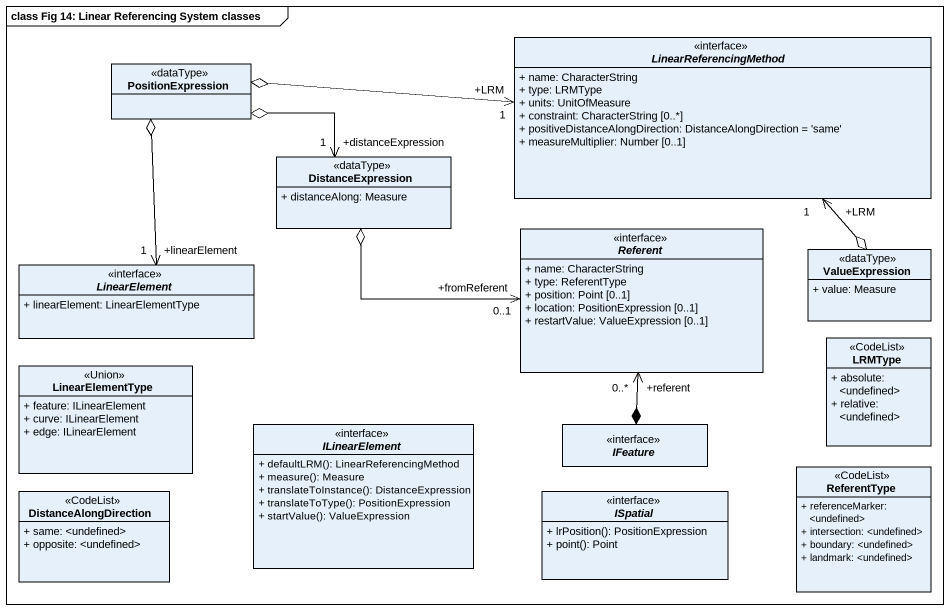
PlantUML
@startuml
mainframe class Fig 14: Linear Referencing System classes
hide circle
hide empty members
skinparam classAttributeIconSize 0
interface LinearReferencingMethod {
  + name: CharacterString
  + type: LRMType
  + units: UnitOfMeasure
  + constraint: CharacterString [0..*]
  + positiveDistanceAlongDirection: DistanceAlongDirection = 'same'
  + measureMultiplier: Number [0..1]
}
class PositionExpression <<dataType>>
class DistanceExpression <<dataType>> {
  + distanceAlong: Measure
}
interface Referent {
  + name: CharacterString
  + type: ReferentType
  + position: Point [0..1]
  + location: PositionExpression [0..1]
  + restartValue: ValueExpression [0..1]
}
interface LinearElement {
  + linearElement: LinearElementType
}
class ValueExpression <<dataType>> {
  + value: Measure
}
class LinearElementType <<Union>> {
  + feature: ILinearElement
  + curve: ILinearElement
  + edge: ILinearElement
}
class LRMType <<CodeList>> {
  + absolute: <undefined>
  + relative: <undefined>
}
interface ILinearElement {
  + defaultLRM(): LinearReferencingMethod
  + measure(): Measure
  + translateToInstance(): DistanceExpression
  + translateToType(): PositionExpression
  + startValue(): ValueExpression
}
interface IFeature
class ReferentType <<CodeList>> {
  + referenceMarker: <undefined>
  + intersection: <undefined>
  + boundary: <undefined>
  + landmark: <undefined>
}
class DistanceAlongDirection <<CodeList>> {
  + same: <undefined>
  + opposite: <undefined>
}
interface ISpatial {
  + lrPosition(): PositionExpression
  + point(): Point
}
LinearReferencingMethod "+LRM\n1" <-left-o PositionExpression
LinearReferencingMethod "+LRM\n1" <--o ValueExpression
PositionExpression o--> "+linearElement\n1" LinearElement
DistanceExpression "+distanceExpression\n1" <-left-o PositionExpression
DistanceExpression o-right-> "+fromReferent\n0..1" Referent
IFeature *-up-> "+referent\n0..*" Referent
@enduml
